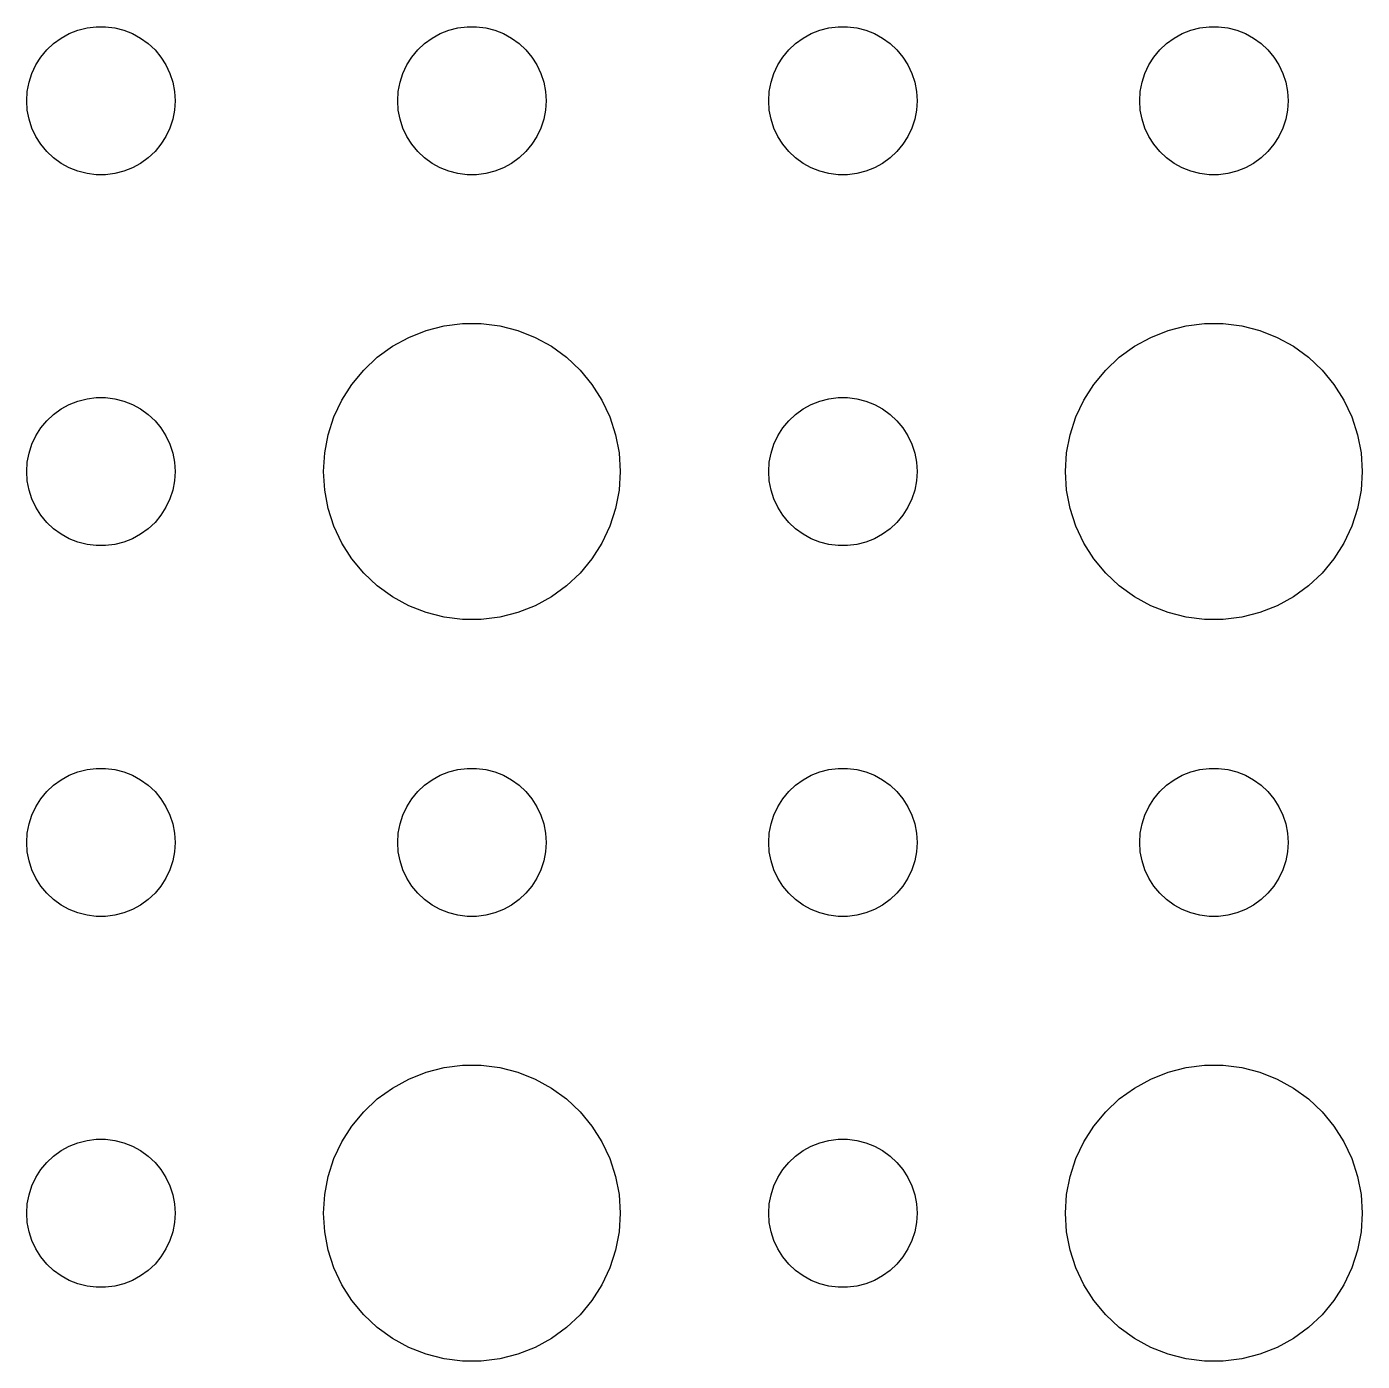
# Model space of a CAD drawing. Header units: metres. Extents: x -127 to 127, y -127 to 127.
# Drawn here: x -54 to -27, y -62.99 to -36 of the extents above; entities that cross this region are included whole.
import ezdxf

# ---------------------------------------------------------------- set-up
doc = ezdxf.new("R2010")
doc.units = ezdxf.units.M

msp = doc.modelspace()

# ---------------------------------------------------------------- linework, layer by layer
for p, q in [((-53.3037, -36.2335), (-53.1387, -36.1428)), ((-53.1387, -36.1428), (-52.9635, -36.0734)), ((-52.9635, -36.0734), (-52.7811, -36.0266)), ((-52.7811, -36.0266), (-52.5942, -36.003)), ((-52.5942, -36.003), (-52.4058, -36.003)), ((-52.4058, -36.003), (-52.2189, -36.0266)), ((-52.2189, -36.0266), (-52.0365, -36.0734)), ((-52.0365, -36.0734), (-51.8613, -36.1428)), ((-51.8613, -36.1428), (-51.6963, -36.2335)), ((-45.8037, -36.2335), (-45.6387, -36.1428)), ((-45.6387, -36.1428), (-45.4635, -36.0734)), ((-45.4635, -36.0734), (-45.2811, -36.0266)), ((-45.2811, -36.0266), (-45.0942, -36.003)), ((-45.0942, -36.003), (-44.9058, -36.003)), ((-44.9058, -36.003), (-44.7189, -36.0266)), ((-44.7189, -36.0266), (-44.5365, -36.0734)), ((-44.5365, -36.0734), (-44.3613, -36.1428)), ((-44.3613, -36.1428), (-44.1963, -36.2335)), ((-38.3037, -36.2335), (-38.1387, -36.1428)), ((-38.1387, -36.1428), (-37.9635, -36.0734)), ((-37.9635, -36.0734), (-37.7811, -36.0266)), ((-37.7811, -36.0266), (-37.5942, -36.003)), ((-37.5942, -36.003), (-37.4058, -36.003)), ((-37.4058, -36.003), (-37.2189, -36.0266)), ((-37.2189, -36.0266), (-37.0365, -36.0734)), ((-37.0365, -36.0734), (-36.8613, -36.1428)), ((-36.8613, -36.1428), (-36.6963, -36.2335)), ((-30.8037, -36.2335), (-30.6387, -36.1428)), ((-30.6387, -36.1428), (-30.4635, -36.0734)), ((-30.4635, -36.0734), (-30.2811, -36.0266)), ((-30.2811, -36.0266), (-30.0942, -36.003)), ((-30.0942, -36.003), (-29.9058, -36.003)), ((-29.9058, -36.003), (-29.7189, -36.0266)), ((-29.7189, -36.0266), (-29.5365, -36.0734)), ((-29.5365, -36.0734), (-29.3613, -36.1428)), ((-29.3613, -36.1428), (-29.1963, -36.2335)), ((-53.5934, -36.4732), (-53.4561, -36.3442)), ((-53.4561, -36.3442), (-53.3037, -36.2335)), ((-51.6963, -36.2335), (-51.5439, -36.3442)), ((-51.5439, -36.3442), (-51.4065, -36.4732)), ((-46.0934, -36.4732), (-45.9561, -36.3442)), ((-45.9561, -36.3442), (-45.8037, -36.2335)), ((-44.1963, -36.2335), (-44.0439, -36.3442)), ((-44.0439, -36.3442), (-43.9065, -36.4732)), ((-38.5934, -36.4732), (-38.4561, -36.3442)), ((-38.4561, -36.3442), (-38.3037, -36.2335)), ((-36.6963, -36.2335), (-36.5439, -36.3442)), ((-36.5439, -36.3442), (-36.4065, -36.4732)), ((-31.0934, -36.4732), (-30.9561, -36.3442)), ((-30.9561, -36.3442), (-30.8037, -36.2335)), ((-29.1963, -36.2335), (-29.0439, -36.3442)), ((-29.0439, -36.3442), (-28.9065, -36.4732)), ((-53.8145, -36.7774), (-53.7135, -36.6183)), ((-53.7135, -36.6183), (-53.5934, -36.4732)), ((-51.4065, -36.4732), (-51.2865, -36.6183)), ((-51.2865, -36.6183), (-51.1855, -36.7774)), ((-46.3145, -36.7774), (-46.2135, -36.6183)), ((-46.2135, -36.6183), (-46.0934, -36.4732)), ((-43.9065, -36.4732), (-43.7865, -36.6183)), ((-43.7865, -36.6183), (-43.6855, -36.7774)), ((-38.8145, -36.7774), (-38.7135, -36.6183)), ((-38.7135, -36.6183), (-38.5934, -36.4732)), ((-36.4065, -36.4732), (-36.2865, -36.6183)), ((-36.2865, -36.6183), (-36.1855, -36.7774)), ((-31.3145, -36.7774), (-31.2135, -36.6183)), ((-31.2135, -36.6183), (-31.0934, -36.4732)), ((-28.9065, -36.4732), (-28.7865, -36.6183)), ((-28.7865, -36.6183), (-28.6855, -36.7774)), ((-53.9529, -37.127), (-53.8947, -36.9478)), ((-53.8947, -36.9478), (-53.8145, -36.7774)), ((-51.1855, -36.7774), (-51.1053, -36.9478)), ((-51.1053, -36.9478), (-51.0471, -37.127)), ((-46.4529, -37.127), (-46.3947, -36.9478)), ((-46.3947, -36.9478), (-46.3145, -36.7774)), ((-43.6855, -36.7774), (-43.6053, -36.9478)), ((-43.6053, -36.9478), (-43.5471, -37.127)), ((-38.9529, -37.127), (-38.8947, -36.9478)), ((-38.8947, -36.9478), (-38.8145, -36.7774)), ((-36.1855, -36.7774), (-36.1053, -36.9478)), ((-36.1053, -36.9478), (-36.0471, -37.127)), ((-31.4529, -37.127), (-31.3947, -36.9478)), ((-31.3947, -36.9478), (-31.3145, -36.7774)), ((-28.6855, -36.7774), (-28.6053, -36.9478)), ((-28.6053, -36.9478), (-28.5471, -37.127)), ((-53.9882, -37.312), (-53.9529, -37.127)), ((-51.0471, -37.127), (-51.0118, -37.312)), ((-46.4882, -37.312), (-46.4529, -37.127)), ((-43.5471, -37.127), (-43.5118, -37.312)), ((-38.9882, -37.312), (-38.9529, -37.127)), ((-36.0471, -37.127), (-36.0118, -37.312)), ((-31.4882, -37.312), (-31.4529, -37.127)), ((-28.5471, -37.127), (-28.5118, -37.312)), ((-54, -37.5), (-53.9882, -37.312)), ((-53.9882, -37.688), (-54, -37.5)), ((-51.0118, -37.312), (-51, -37.5)), ((-51, -37.5), (-51.0118, -37.688)), ((-46.5, -37.5), (-46.4882, -37.312)), ((-46.4882, -37.688), (-46.5, -37.5)), ((-43.5118, -37.312), (-43.5, -37.5)), ((-43.5, -37.5), (-43.5118, -37.688)), ((-39, -37.5), (-38.9882, -37.312)), ((-38.9882, -37.688), (-39, -37.5)), ((-36.0118, -37.312), (-36, -37.5)), ((-36, -37.5), (-36.0118, -37.688)), ((-31.5, -37.5), (-31.4882, -37.312)), ((-31.4882, -37.688), (-31.5, -37.5)), ((-28.5118, -37.312), (-28.5, -37.5)), ((-28.5, -37.5), (-28.5118, -37.688)), ((-53.9529, -37.873), (-53.9882, -37.688)), ((-51.0118, -37.688), (-51.0471, -37.873)), ((-46.4529, -37.873), (-46.4882, -37.688)), ((-43.5118, -37.688), (-43.5471, -37.873)), ((-38.9529, -37.873), (-38.9882, -37.688)), ((-36.0118, -37.688), (-36.0471, -37.873)), ((-31.4529, -37.873), (-31.4882, -37.688)), ((-28.5118, -37.688), (-28.5471, -37.873)), ((-53.8947, -38.0522), (-53.9529, -37.873)), ((-53.8145, -38.2226), (-53.8947, -38.0522)), ((-51.1053, -38.0522), (-51.1855, -38.2226)), ((-51.0471, -37.873), (-51.1053, -38.0522)), ((-46.3947, -38.0522), (-46.4529, -37.873)), ((-46.3145, -38.2226), (-46.3947, -38.0522)), ((-43.6053, -38.0522), (-43.6855, -38.2226)), ((-43.5471, -37.873), (-43.6053, -38.0522)), ((-38.8947, -38.0522), (-38.9529, -37.873)), ((-38.8145, -38.2226), (-38.8947, -38.0522)), ((-36.1053, -38.0522), (-36.1855, -38.2226)), ((-36.0471, -37.873), (-36.1053, -38.0522)), ((-31.3947, -38.0522), (-31.4529, -37.873)), ((-31.3145, -38.2226), (-31.3947, -38.0522)), ((-28.6053, -38.0522), (-28.6855, -38.2226)), ((-28.5471, -37.873), (-28.6053, -38.0522)), ((-53.7135, -38.3817), (-53.8145, -38.2226)), ((-51.1855, -38.2226), (-51.2865, -38.3817)), ((-46.2135, -38.3817), (-46.3145, -38.2226)), ((-43.6855, -38.2226), (-43.7865, -38.3817)), ((-38.7135, -38.3817), (-38.8145, -38.2226)), ((-36.1855, -38.2226), (-36.2865, -38.3817)), ((-31.2135, -38.3817), (-31.3145, -38.2226)), ((-28.6855, -38.2226), (-28.7865, -38.3817)), ((-53.5934, -38.5268), (-53.7135, -38.3817)), ((-53.4561, -38.6558), (-53.5934, -38.5268)), ((-51.4065, -38.5268), (-51.5439, -38.6558)), ((-51.2865, -38.3817), (-51.4065, -38.5268)), ((-46.0934, -38.5268), (-46.2135, -38.3817)), ((-45.9561, -38.6558), (-46.0934, -38.5268)), ((-43.9065, -38.5268), (-44.0439, -38.6558)), ((-43.7865, -38.3817), (-43.9065, -38.5268)), ((-38.5934, -38.5268), (-38.7135, -38.3817)), ((-38.4561, -38.6558), (-38.5934, -38.5268)), ((-36.4065, -38.5268), (-36.5439, -38.6558)), ((-36.2865, -38.3817), (-36.4065, -38.5268)), ((-31.0934, -38.5268), (-31.2135, -38.3817)), ((-30.9561, -38.6558), (-31.0934, -38.5268)), ((-28.9065, -38.5268), (-29.0439, -38.6558)), ((-28.7865, -38.3817), (-28.9065, -38.5268)), ((-53.3037, -38.7665), (-53.4561, -38.6558)), ((-53.1387, -38.8572), (-53.3037, -38.7665)), ((-52.9635, -38.9266), (-53.1387, -38.8572)), ((-51.8613, -38.8572), (-52.0365, -38.9266)), ((-51.6963, -38.7665), (-51.8613, -38.8572)), ((-51.5439, -38.6558), (-51.6963, -38.7665)), ((-45.8037, -38.7665), (-45.9561, -38.6558)), ((-45.6387, -38.8572), (-45.8037, -38.7665)), ((-45.4635, -38.9266), (-45.6387, -38.8572)), ((-44.3613, -38.8572), (-44.5365, -38.9266)), ((-44.1963, -38.7665), (-44.3613, -38.8572)), ((-44.0439, -38.6558), (-44.1963, -38.7665)), ((-38.3037, -38.7665), (-38.4561, -38.6558)), ((-38.1387, -38.8572), (-38.3037, -38.7665)), ((-37.9635, -38.9266), (-38.1387, -38.8572)), ((-36.8613, -38.8572), (-37.0365, -38.9266)), ((-36.6963, -38.7665), (-36.8613, -38.8572)), ((-36.5439, -38.6558), (-36.6963, -38.7665)), ((-30.8037, -38.7665), (-30.9561, -38.6558)), ((-30.6387, -38.8572), (-30.8037, -38.7665)), ((-30.4635, -38.9266), (-30.6387, -38.8572)), ((-29.3613, -38.8572), (-29.5365, -38.9266)), ((-29.1963, -38.7665), (-29.3613, -38.8572)), ((-29.0439, -38.6558), (-29.1963, -38.7665)), ((-52.7811, -38.9734), (-52.9635, -38.9266)), ((-52.5942, -38.997), (-52.7811, -38.9734)), ((-52.4058, -38.997), (-52.5942, -38.997)), ((-52.2189, -38.9734), (-52.4058, -38.997)), ((-52.0365, -38.9266), (-52.2189, -38.9734)), ((-45.2811, -38.9734), (-45.4635, -38.9266)), ((-45.0942, -38.997), (-45.2811, -38.9734)), ((-44.9058, -38.997), (-45.0942, -38.997)), ((-44.7189, -38.9734), (-44.9058, -38.997)), ((-44.5365, -38.9266), (-44.7189, -38.9734)), ((-37.7811, -38.9734), (-37.9635, -38.9266)), ((-37.5942, -38.997), (-37.7811, -38.9734)), ((-37.4058, -38.997), (-37.5942, -38.997)), ((-37.2189, -38.9734), (-37.4058, -38.997)), ((-37.0365, -38.9266), (-37.2189, -38.9734)), ((-30.2811, -38.9734), (-30.4635, -38.9266)), ((-30.0942, -38.997), (-30.2811, -38.9734)), ((-29.9058, -38.997), (-30.0942, -38.997)), ((-29.7189, -38.9734), (-29.9058, -38.997)), ((-29.5365, -38.9266), (-29.7189, -38.9734)), ((-45.927, -42.1468), (-45.5621, -42.0531)), ((-45.5621, -42.0531), (-45.1884, -42.0059)), ((-45.1884, -42.0059), (-44.8116, -42.0059)), ((-44.8116, -42.0059), (-44.4379, -42.0531)), ((-44.4379, -42.0531), (-44.0729, -42.1468)), ((-30.927, -42.1468), (-30.5621, -42.0531)), ((-30.5621, -42.0531), (-30.1884, -42.0059)), ((-30.1884, -42.0059), (-29.8116, -42.0059)), ((-29.8116, -42.0059), (-29.4379, -42.0531)), ((-29.4379, -42.0531), (-29.0729, -42.1468)), ((-46.6075, -42.467), (-46.2773, -42.2855)), ((-46.2773, -42.2855), (-45.927, -42.1468)), ((-44.0729, -42.1468), (-43.7227, -42.2855)), ((-43.7227, -42.2855), (-43.3925, -42.467)), ((-31.6075, -42.467), (-31.2773, -42.2855)), ((-31.2773, -42.2855), (-30.927, -42.1468)), ((-29.0729, -42.1468), (-28.7227, -42.2855)), ((-28.7227, -42.2855), (-28.3925, -42.467)), ((-46.9123, -42.6885), (-46.6075, -42.467)), ((-43.3925, -42.467), (-43.0877, -42.6885)), ((-31.9123, -42.6885), (-31.6075, -42.467)), ((-28.3925, -42.467), (-28.0877, -42.6885)), ((-47.1869, -42.9464), (-46.9123, -42.6885)), ((-43.0877, -42.6885), (-42.8131, -42.9464)), ((-32.1869, -42.9464), (-31.9123, -42.6885)), ((-28.0877, -42.6885), (-27.8131, -42.9464)), ((-47.427, -43.2366), (-47.1869, -42.9464)), ((-42.8131, -42.9464), (-42.5729, -43.2366)), ((-32.427, -43.2366), (-32.1869, -42.9464)), ((-27.8131, -42.9464), (-27.5729, -43.2366)), ((-47.6289, -43.5547), (-47.427, -43.2366)), ((-42.5729, -43.2366), (-42.3711, -43.5547)), ((-32.6289, -43.5547), (-32.427, -43.2366)), ((-27.5729, -43.2366), (-27.3711, -43.5547)), ((-53.4561, -43.8442), (-53.3037, -43.7335)), ((-53.3037, -43.7335), (-53.1387, -43.6428)), ((-53.1387, -43.6428), (-52.9635, -43.5734)), ((-52.9635, -43.5734), (-52.7811, -43.5266)), ((-52.7811, -43.5266), (-52.5942, -43.503)), ((-52.5942, -43.503), (-52.4058, -43.503)), ((-52.4058, -43.503), (-52.2189, -43.5266)), ((-52.2189, -43.5266), (-52.0365, -43.5734)), ((-52.0365, -43.5734), (-51.8613, -43.6428)), ((-51.8613, -43.6428), (-51.6963, -43.7335)), ((-51.6963, -43.7335), (-51.5439, -43.8442)), ((-47.7893, -43.8956), (-47.6289, -43.5547)), ((-42.3711, -43.5547), (-42.2107, -43.8956)), ((-38.4561, -43.8442), (-38.3037, -43.7335)), ((-38.3037, -43.7335), (-38.1387, -43.6428)), ((-38.1387, -43.6428), (-37.9635, -43.5734)), ((-37.9635, -43.5734), (-37.7811, -43.5266)), ((-37.7811, -43.5266), (-37.5942, -43.503)), ((-37.5942, -43.503), (-37.4058, -43.503)), ((-37.4058, -43.503), (-37.2189, -43.5266)), ((-37.2189, -43.5266), (-37.0365, -43.5734)), ((-37.0365, -43.5734), (-36.8613, -43.6428)), ((-36.8613, -43.6428), (-36.6963, -43.7335)), ((-36.6963, -43.7335), (-36.5439, -43.8442)), ((-32.7893, -43.8956), (-32.6289, -43.5547)), ((-27.3711, -43.5547), (-27.2107, -43.8956)), ((-53.7135, -44.1183), (-53.5934, -43.9732)), ((-53.5934, -43.9732), (-53.4561, -43.8442)), ((-51.5439, -43.8442), (-51.4065, -43.9732)), ((-51.4065, -43.9732), (-51.2865, -44.1183)), ((-47.9057, -44.2539), (-47.7893, -43.8956)), ((-42.2107, -43.8956), (-42.0942, -44.2539)), ((-38.7135, -44.1183), (-38.5934, -43.9732)), ((-38.5934, -43.9732), (-38.4561, -43.8442)), ((-36.5439, -43.8442), (-36.4065, -43.9732)), ((-36.4065, -43.9732), (-36.2865, -44.1183)), ((-32.9057, -44.2539), (-32.7893, -43.8956)), ((-27.2107, -43.8956), (-27.0942, -44.2539)), ((-53.8947, -44.4478), (-53.8145, -44.2774)), ((-53.8145, -44.2774), (-53.7135, -44.1183)), ((-51.2865, -44.1183), (-51.1855, -44.2774)), ((-51.1855, -44.2774), (-51.1053, -44.4478)), ((-47.9763, -44.624), (-47.9057, -44.2539)), ((-42.0942, -44.2539), (-42.0237, -44.624)), ((-38.8947, -44.4478), (-38.8145, -44.2774)), ((-38.8145, -44.2774), (-38.7135, -44.1183)), ((-36.2865, -44.1183), (-36.1855, -44.2774)), ((-36.1855, -44.2774), (-36.1053, -44.4478)), ((-32.9763, -44.624), (-32.9057, -44.2539)), ((-27.0942, -44.2539), (-27.0237, -44.624)), ((-53.9529, -44.627), (-53.8947, -44.4478)), ((-51.1053, -44.4478), (-51.0471, -44.627)), ((-38.9529, -44.627), (-38.8947, -44.4478)), ((-36.1053, -44.4478), (-36.0471, -44.627)), ((-54, -45), (-53.9882, -44.812)), ((-53.9882, -44.812), (-53.9529, -44.627)), ((-51.0471, -44.627), (-51.0118, -44.812)), ((-51.0118, -44.812), (-51, -45)), ((-48, -45), (-47.9763, -44.624)), ((-42.0237, -44.624), (-42, -45)), ((-39, -45), (-38.9882, -44.812)), ((-38.9882, -44.812), (-38.9529, -44.627)), ((-36.0471, -44.627), (-36.0118, -44.812)), ((-36.0118, -44.812), (-36, -45)), ((-33, -45), (-32.9763, -44.624)), ((-27.0237, -44.624), (-27, -45)), ((-53.9882, -45.188), (-54, -45)), ((-51, -45), (-51.0118, -45.188)), ((-47.9763, -45.376), (-48, -45)), ((-42, -45), (-42.0237, -45.376)), ((-38.9882, -45.188), (-39, -45)), ((-36, -45), (-36.0118, -45.188)), ((-32.9763, -45.376), (-33, -45)), ((-27, -45), (-27.0237, -45.376)), ((-53.9529, -45.373), (-53.9882, -45.188)), ((-51.0118, -45.188), (-51.0471, -45.373)), ((-38.9529, -45.373), (-38.9882, -45.188)), ((-36.0118, -45.188), (-36.0471, -45.373)), ((-53.8947, -45.5522), (-53.9529, -45.373)), ((-53.8145, -45.7226), (-53.8947, -45.5522)), ((-51.1053, -45.5522), (-51.1855, -45.7226)), ((-51.0471, -45.373), (-51.1053, -45.5522)), ((-47.9057, -45.7461), (-47.9763, -45.376)), ((-42.0237, -45.376), (-42.0942, -45.7461)), ((-38.8947, -45.5522), (-38.9529, -45.373)), ((-38.8145, -45.7226), (-38.8947, -45.5522)), ((-36.1053, -45.5522), (-36.1855, -45.7226)), ((-36.0471, -45.373), (-36.1053, -45.5522)), ((-32.9057, -45.7461), (-32.9763, -45.376)), ((-27.0237, -45.376), (-27.0942, -45.7461)), ((-53.7135, -45.8817), (-53.8145, -45.7226)), ((-53.5934, -46.0268), (-53.7135, -45.8817)), ((-51.2865, -45.8817), (-51.4065, -46.0268)), ((-51.1855, -45.7226), (-51.2865, -45.8817)), ((-47.7893, -46.1044), (-47.9057, -45.7461)), ((-42.0942, -45.7461), (-42.2107, -46.1044)), ((-38.7135, -45.8817), (-38.8145, -45.7226)), ((-38.5934, -46.0268), (-38.7135, -45.8817)), ((-36.2865, -45.8817), (-36.4065, -46.0268)), ((-36.1855, -45.7226), (-36.2865, -45.8817)), ((-32.7893, -46.1044), (-32.9057, -45.7461)), ((-27.0942, -45.7461), (-27.2107, -46.1044)), ((-53.4561, -46.1558), (-53.5934, -46.0268)), ((-53.3037, -46.2665), (-53.4561, -46.1558)), ((-51.5439, -46.1558), (-51.6963, -46.2665)), ((-51.4065, -46.0268), (-51.5439, -46.1558)), ((-47.6289, -46.4453), (-47.7893, -46.1044)), ((-42.2107, -46.1044), (-42.3711, -46.4453)), ((-38.4561, -46.1558), (-38.5934, -46.0268)), ((-38.3037, -46.2665), (-38.4561, -46.1558)), ((-36.5439, -46.1558), (-36.6963, -46.2665)), ((-36.4065, -46.0268), (-36.5439, -46.1558)), ((-32.6289, -46.4453), (-32.7893, -46.1044)), ((-27.2107, -46.1044), (-27.3711, -46.4453)), ((-53.1387, -46.3572), (-53.3037, -46.2665)), ((-52.9635, -46.4266), (-53.1387, -46.3572)), ((-52.7811, -46.4734), (-52.9635, -46.4266)), ((-52.0365, -46.4266), (-52.2189, -46.4734)), ((-51.8613, -46.3572), (-52.0365, -46.4266)), ((-51.6963, -46.2665), (-51.8613, -46.3572)), ((-38.1387, -46.3572), (-38.3037, -46.2665)), ((-37.9635, -46.4266), (-38.1387, -46.3572)), ((-37.7811, -46.4734), (-37.9635, -46.4266)), ((-37.0365, -46.4266), (-37.2189, -46.4734)), ((-36.8613, -46.3572), (-37.0365, -46.4266)), ((-36.6963, -46.2665), (-36.8613, -46.3572)), ((-52.5942, -46.497), (-52.7811, -46.4734)), ((-52.4058, -46.497), (-52.5942, -46.497)), ((-52.2189, -46.4734), (-52.4058, -46.497)), ((-47.427, -46.7634), (-47.6289, -46.4453)), ((-42.3711, -46.4453), (-42.5729, -46.7634)), ((-37.5942, -46.497), (-37.7811, -46.4734)), ((-37.4058, -46.497), (-37.5942, -46.497)), ((-37.2189, -46.4734), (-37.4058, -46.497)), ((-32.427, -46.7634), (-32.6289, -46.4453)), ((-27.3711, -46.4453), (-27.5729, -46.7634)), ((-47.1869, -47.0536), (-47.427, -46.7634)), ((-42.5729, -46.7634), (-42.8131, -47.0536)), ((-32.1869, -47.0536), (-32.427, -46.7634)), ((-27.5729, -46.7634), (-27.8131, -47.0536)), ((-46.9123, -47.3115), (-47.1869, -47.0536)), ((-42.8131, -47.0536), (-43.0877, -47.3115)), ((-31.9123, -47.3115), (-32.1869, -47.0536)), ((-27.8131, -47.0536), (-28.0877, -47.3115)), ((-46.6075, -47.533), (-46.9123, -47.3115)), ((-43.0877, -47.3115), (-43.3925, -47.533)), ((-31.6075, -47.533), (-31.9123, -47.3115)), ((-28.0877, -47.3115), (-28.3925, -47.533)), ((-46.2773, -47.7145), (-46.6075, -47.533)), ((-45.927, -47.8532), (-46.2773, -47.7145)), ((-43.7227, -47.7145), (-44.0729, -47.8532)), ((-43.3925, -47.533), (-43.7227, -47.7145)), ((-31.2773, -47.7145), (-31.6075, -47.533)), ((-30.927, -47.8532), (-31.2773, -47.7145)), ((-28.7227, -47.7145), (-29.0729, -47.8532)), ((-28.3925, -47.533), (-28.7227, -47.7145)), ((-45.5621, -47.9469), (-45.927, -47.8532)), ((-45.1884, -47.9941), (-45.5621, -47.9469)), ((-44.8116, -47.9941), (-45.1884, -47.9941)), ((-44.4379, -47.9469), (-44.8116, -47.9941)), ((-44.0729, -47.8532), (-44.4379, -47.9469)), ((-30.5621, -47.9469), (-30.927, -47.8532)), ((-30.1884, -47.9941), (-30.5621, -47.9469)), ((-29.8116, -47.9941), (-30.1884, -47.9941)), ((-29.4379, -47.9469), (-29.8116, -47.9941)), ((-29.0729, -47.8532), (-29.4379, -47.9469)), ((-52.9635, -51.0734), (-52.7811, -51.0266)), ((-52.7811, -51.0266), (-52.5942, -51.003)), ((-52.5942, -51.003), (-52.4058, -51.003)), ((-52.4058, -51.003), (-52.2189, -51.0266)), ((-52.2189, -51.0266), (-52.0365, -51.0734)), ((-45.4635, -51.0734), (-45.2811, -51.0266)), ((-45.2811, -51.0266), (-45.0942, -51.003)), ((-45.0942, -51.003), (-44.9058, -51.003)), ((-44.9058, -51.003), (-44.7189, -51.0266)), ((-44.7189, -51.0266), (-44.5365, -51.0734)), ((-37.9635, -51.0734), (-37.7811, -51.0266)), ((-37.7811, -51.0266), (-37.5942, -51.003)), ((-37.5942, -51.003), (-37.4058, -51.003)), ((-37.4058, -51.003), (-37.2189, -51.0266)), ((-37.2189, -51.0266), (-37.0365, -51.0734)), ((-30.4635, -51.0734), (-30.2811, -51.0266)), ((-30.2811, -51.0266), (-30.0942, -51.003)), ((-30.0942, -51.003), (-29.9058, -51.003)), ((-29.9058, -51.003), (-29.7189, -51.0266)), ((-29.7189, -51.0266), (-29.5365, -51.0734)), ((-53.4561, -51.3442), (-53.3037, -51.2335)), ((-53.3037, -51.2335), (-53.1387, -51.1428)), ((-53.1387, -51.1428), (-52.9635, -51.0734)), ((-52.0365, -51.0734), (-51.8613, -51.1428)), ((-51.8613, -51.1428), (-51.6963, -51.2335)), ((-51.6963, -51.2335), (-51.5439, -51.3442)), ((-45.9561, -51.3442), (-45.8037, -51.2335)), ((-45.8037, -51.2335), (-45.6387, -51.1428)), ((-45.6387, -51.1428), (-45.4635, -51.0734)), ((-44.5365, -51.0734), (-44.3613, -51.1428)), ((-44.3613, -51.1428), (-44.1963, -51.2335)), ((-44.1963, -51.2335), (-44.0439, -51.3442)), ((-38.4561, -51.3442), (-38.3037, -51.2335)), ((-38.3037, -51.2335), (-38.1387, -51.1428)), ((-38.1387, -51.1428), (-37.9635, -51.0734)), ((-37.0365, -51.0734), (-36.8613, -51.1428)), ((-36.8613, -51.1428), (-36.6963, -51.2335)), ((-36.6963, -51.2335), (-36.5439, -51.3442)), ((-30.9561, -51.3442), (-30.8037, -51.2335)), ((-30.8037, -51.2335), (-30.6387, -51.1428)), ((-30.6387, -51.1428), (-30.4635, -51.0734)), ((-29.5365, -51.0734), (-29.3613, -51.1428)), ((-29.3613, -51.1428), (-29.1963, -51.2335)), ((-29.1963, -51.2335), (-29.0439, -51.3442)), ((-53.7135, -51.6183), (-53.5934, -51.4732)), ((-53.5934, -51.4732), (-53.4561, -51.3442)), ((-51.5439, -51.3442), (-51.4065, -51.4732)), ((-51.4065, -51.4732), (-51.2865, -51.6183)), ((-46.2135, -51.6183), (-46.0934, -51.4732)), ((-46.0934, -51.4732), (-45.9561, -51.3442)), ((-44.0439, -51.3442), (-43.9065, -51.4732)), ((-43.9065, -51.4732), (-43.7865, -51.6183)), ((-38.7135, -51.6183), (-38.5934, -51.4732)), ((-38.5934, -51.4732), (-38.4561, -51.3442)), ((-36.5439, -51.3442), (-36.4065, -51.4732)), ((-36.4065, -51.4732), (-36.2865, -51.6183)), ((-31.2135, -51.6183), (-31.0934, -51.4732)), ((-31.0934, -51.4732), (-30.9561, -51.3442)), ((-29.0439, -51.3442), (-28.9065, -51.4732)), ((-28.9065, -51.4732), (-28.7865, -51.6183)), ((-53.8947, -51.9478), (-53.8145, -51.7774)), ((-53.8145, -51.7774), (-53.7135, -51.6183)), ((-51.2865, -51.6183), (-51.1855, -51.7774)), ((-51.1855, -51.7774), (-51.1053, -51.9478)), ((-46.3947, -51.9478), (-46.3145, -51.7774)), ((-46.3145, -51.7774), (-46.2135, -51.6183)), ((-43.7865, -51.6183), (-43.6855, -51.7774)), ((-43.6855, -51.7774), (-43.6053, -51.9478)), ((-38.8947, -51.9478), (-38.8145, -51.7774)), ((-38.8145, -51.7774), (-38.7135, -51.6183)), ((-36.2865, -51.6183), (-36.1855, -51.7774)), ((-36.1855, -51.7774), (-36.1053, -51.9478)), ((-31.3947, -51.9478), (-31.3145, -51.7774)), ((-31.3145, -51.7774), (-31.2135, -51.6183)), ((-28.7865, -51.6183), (-28.6855, -51.7774)), ((-28.6855, -51.7774), (-28.6053, -51.9478)), ((-53.9529, -52.127), (-53.8947, -51.9478)), ((-51.1053, -51.9478), (-51.0471, -52.127)), ((-46.4529, -52.127), (-46.3947, -51.9478)), ((-43.6053, -51.9478), (-43.5471, -52.127)), ((-38.9529, -52.127), (-38.8947, -51.9478)), ((-36.1053, -51.9478), (-36.0471, -52.127)), ((-31.4529, -52.127), (-31.3947, -51.9478)), ((-28.6053, -51.9478), (-28.5471, -52.127)), ((-54, -52.5), (-53.9882, -52.312)), ((-53.9882, -52.312), (-53.9529, -52.127)), ((-51.0471, -52.127), (-51.0118, -52.312)), ((-51.0118, -52.312), (-51, -52.5)), ((-46.5, -52.5), (-46.4882, -52.312)), ((-46.4882, -52.312), (-46.4529, -52.127)), ((-43.5471, -52.127), (-43.5118, -52.312)), ((-43.5118, -52.312), (-43.5, -52.5)), ((-39, -52.5), (-38.9882, -52.312)), ((-38.9882, -52.312), (-38.9529, -52.127)), ((-36.0471, -52.127), (-36.0118, -52.312)), ((-36.0118, -52.312), (-36, -52.5)), ((-31.5, -52.5), (-31.4882, -52.312)), ((-31.4882, -52.312), (-31.4529, -52.127)), ((-28.5471, -52.127), (-28.5118, -52.312)), ((-28.5118, -52.312), (-28.5, -52.5)), ((-53.9882, -52.688), (-54, -52.5)), ((-51, -52.5), (-51.0118, -52.688)), ((-46.4882, -52.688), (-46.5, -52.5)), ((-43.5, -52.5), (-43.5118, -52.688)), ((-38.9882, -52.688), (-39, -52.5)), ((-36, -52.5), (-36.0118, -52.688)), ((-31.4882, -52.688), (-31.5, -52.5)), ((-28.5, -52.5), (-28.5118, -52.688)), ((-53.9529, -52.873), (-53.9882, -52.688)), ((-53.8947, -53.0522), (-53.9529, -52.873)), ((-51.0471, -52.873), (-51.1053, -53.0522)), ((-51.0118, -52.688), (-51.0471, -52.873)), ((-46.4529, -52.873), (-46.4882, -52.688)), ((-46.3947, -53.0522), (-46.4529, -52.873)), ((-43.5471, -52.873), (-43.6053, -53.0522)), ((-43.5118, -52.688), (-43.5471, -52.873)), ((-38.9529, -52.873), (-38.9882, -52.688)), ((-38.8947, -53.0522), (-38.9529, -52.873)), ((-36.0471, -52.873), (-36.1053, -53.0522)), ((-36.0118, -52.688), (-36.0471, -52.873)), ((-31.4529, -52.873), (-31.4882, -52.688)), ((-31.3947, -53.0522), (-31.4529, -52.873)), ((-28.5471, -52.873), (-28.6053, -53.0522)), ((-28.5118, -52.688), (-28.5471, -52.873)), ((-53.8145, -53.2226), (-53.8947, -53.0522)), ((-51.1053, -53.0522), (-51.1855, -53.2226)), ((-46.3145, -53.2226), (-46.3947, -53.0522)), ((-43.6053, -53.0522), (-43.6855, -53.2226)), ((-38.8145, -53.2226), (-38.8947, -53.0522)), ((-36.1053, -53.0522), (-36.1855, -53.2226)), ((-31.3145, -53.2226), (-31.3947, -53.0522)), ((-28.6053, -53.0522), (-28.6855, -53.2226)), ((-53.7135, -53.3817), (-53.8145, -53.2226)), ((-53.5934, -53.5268), (-53.7135, -53.3817)), ((-51.2865, -53.3817), (-51.4065, -53.5268)), ((-51.1855, -53.2226), (-51.2865, -53.3817)), ((-46.2135, -53.3817), (-46.3145, -53.2226)), ((-46.0934, -53.5268), (-46.2135, -53.3817)), ((-43.7865, -53.3817), (-43.9065, -53.5268)), ((-43.6855, -53.2226), (-43.7865, -53.3817)), ((-38.7135, -53.3817), (-38.8145, -53.2226)), ((-38.5934, -53.5268), (-38.7135, -53.3817)), ((-36.2865, -53.3817), (-36.4065, -53.5268)), ((-36.1855, -53.2226), (-36.2865, -53.3817)), ((-31.2135, -53.3817), (-31.3145, -53.2226)), ((-31.0934, -53.5268), (-31.2135, -53.3817)), ((-28.7865, -53.3817), (-28.9065, -53.5268)), ((-28.6855, -53.2226), (-28.7865, -53.3817)), ((-53.4561, -53.6558), (-53.5934, -53.5268)), ((-53.3037, -53.7665), (-53.4561, -53.6558)), ((-51.5439, -53.6558), (-51.6963, -53.7665)), ((-51.4065, -53.5268), (-51.5439, -53.6558)), ((-45.9561, -53.6558), (-46.0934, -53.5268)), ((-45.8037, -53.7665), (-45.9561, -53.6558)), ((-44.0439, -53.6558), (-44.1963, -53.7665)), ((-43.9065, -53.5268), (-44.0439, -53.6558)), ((-38.4561, -53.6558), (-38.5934, -53.5268)), ((-38.3037, -53.7665), (-38.4561, -53.6558)), ((-36.5439, -53.6558), (-36.6963, -53.7665)), ((-36.4065, -53.5268), (-36.5439, -53.6558)), ((-30.9561, -53.6558), (-31.0934, -53.5268)), ((-30.8037, -53.7665), (-30.9561, -53.6558)), ((-29.0439, -53.6558), (-29.1963, -53.7665)), ((-28.9065, -53.5268), (-29.0439, -53.6558)), ((-53.1387, -53.8572), (-53.3037, -53.7665)), ((-52.9635, -53.9266), (-53.1387, -53.8572)), ((-52.7811, -53.9734), (-52.9635, -53.9266)), ((-52.5942, -53.997), (-52.7811, -53.9734)), ((-52.4058, -53.997), (-52.5942, -53.997)), ((-52.2189, -53.9734), (-52.4058, -53.997)), ((-52.0365, -53.9266), (-52.2189, -53.9734)), ((-51.8613, -53.8572), (-52.0365, -53.9266)), ((-51.6963, -53.7665), (-51.8613, -53.8572)), ((-45.6387, -53.8572), (-45.8037, -53.7665)), ((-45.4635, -53.9266), (-45.6387, -53.8572)), ((-45.2811, -53.9734), (-45.4635, -53.9266)), ((-45.0942, -53.997), (-45.2811, -53.9734)), ((-44.9058, -53.997), (-45.0942, -53.997)), ((-44.7189, -53.9734), (-44.9058, -53.997)), ((-44.5365, -53.9266), (-44.7189, -53.9734)), ((-44.3613, -53.8572), (-44.5365, -53.9266)), ((-44.1963, -53.7665), (-44.3613, -53.8572)), ((-38.1387, -53.8572), (-38.3037, -53.7665)), ((-37.9635, -53.9266), (-38.1387, -53.8572)), ((-37.7811, -53.9734), (-37.9635, -53.9266)), ((-37.5942, -53.997), (-37.7811, -53.9734)), ((-37.4058, -53.997), (-37.5942, -53.997)), ((-37.2189, -53.9734), (-37.4058, -53.997)), ((-37.0365, -53.9266), (-37.2189, -53.9734)), ((-36.8613, -53.8572), (-37.0365, -53.9266)), ((-36.6963, -53.7665), (-36.8613, -53.8572)), ((-30.6387, -53.8572), (-30.8037, -53.7665)), ((-30.4635, -53.9266), (-30.6387, -53.8572)), ((-30.2811, -53.9734), (-30.4635, -53.9266)), ((-30.0942, -53.997), (-30.2811, -53.9734)), ((-29.9058, -53.997), (-30.0942, -53.997)), ((-29.7189, -53.9734), (-29.9058, -53.997)), ((-29.5365, -53.9266), (-29.7189, -53.9734)), ((-29.3613, -53.8572), (-29.5365, -53.9266)), ((-29.1963, -53.7665), (-29.3613, -53.8572)), ((-46.2773, -57.2855), (-45.927, -57.1468)), ((-45.927, -57.1468), (-45.5621, -57.0531)), ((-45.5621, -57.0531), (-45.1884, -57.0059)), ((-45.1884, -57.0059), (-44.8116, -57.0059)), ((-44.8116, -57.0059), (-44.4379, -57.0531)), ((-44.4379, -57.0531), (-44.0729, -57.1468)), ((-44.0729, -57.1468), (-43.7227, -57.2855)), ((-31.2773, -57.2855), (-30.927, -57.1468)), ((-30.927, -57.1468), (-30.5621, -57.0531)), ((-30.5621, -57.0531), (-30.1884, -57.0059)), ((-30.1884, -57.0059), (-29.8116, -57.0059)), ((-29.8116, -57.0059), (-29.4379, -57.0531)), ((-29.4379, -57.0531), (-29.0729, -57.1468)), ((-29.0729, -57.1468), (-28.7227, -57.2855)), ((-46.9123, -57.6885), (-46.6075, -57.467)), ((-46.6075, -57.467), (-46.2773, -57.2855)), ((-43.7227, -57.2855), (-43.3925, -57.467)), ((-43.3925, -57.467), (-43.0877, -57.6885)), ((-31.9123, -57.6885), (-31.6075, -57.467)), ((-31.6075, -57.467), (-31.2773, -57.2855)), ((-28.7227, -57.2855), (-28.3925, -57.467)), ((-28.3925, -57.467), (-28.0877, -57.6885)), ((-47.1869, -57.9464), (-46.9123, -57.6885)), ((-43.0877, -57.6885), (-42.8131, -57.9464)), ((-32.1869, -57.9464), (-31.9123, -57.6885)), ((-28.0877, -57.6885), (-27.8131, -57.9464)), ((-47.427, -58.2366), (-47.1869, -57.9464)), ((-42.8131, -57.9464), (-42.5729, -58.2366)), ((-32.427, -58.2366), (-32.1869, -57.9464)), ((-27.8131, -57.9464), (-27.5729, -58.2366)), ((-47.6289, -58.5547), (-47.427, -58.2366)), ((-42.5729, -58.2366), (-42.3711, -58.5547)), ((-32.6289, -58.5547), (-32.427, -58.2366)), ((-27.5729, -58.2366), (-27.3711, -58.5547)), ((-53.1387, -58.6428), (-52.9635, -58.5734)), ((-52.9635, -58.5734), (-52.7811, -58.5266)), ((-52.7811, -58.5266), (-52.5942, -58.503)), ((-52.5942, -58.503), (-52.4058, -58.503)), ((-52.4058, -58.503), (-52.2189, -58.5266)), ((-52.2189, -58.5266), (-52.0365, -58.5734)), ((-52.0365, -58.5734), (-51.8613, -58.6428)), ((-47.7893, -58.8956), (-47.6289, -58.5547)), ((-42.3711, -58.5547), (-42.2107, -58.8956)), ((-38.1387, -58.6428), (-37.9635, -58.5734)), ((-37.9635, -58.5734), (-37.7811, -58.5266)), ((-37.7811, -58.5266), (-37.5942, -58.503)), ((-37.5942, -58.503), (-37.4058, -58.503)), ((-37.4058, -58.503), (-37.2189, -58.5266)), ((-37.2189, -58.5266), (-37.0365, -58.5734)), ((-37.0365, -58.5734), (-36.8613, -58.6428)), ((-32.7893, -58.8956), (-32.6289, -58.5547)), ((-27.3711, -58.5547), (-27.2107, -58.8956)), ((-53.5934, -58.9732), (-53.4561, -58.8442)), ((-53.4561, -58.8442), (-53.3037, -58.7335)), ((-53.3037, -58.7335), (-53.1387, -58.6428)), ((-51.8613, -58.6428), (-51.6963, -58.7335)), ((-51.6963, -58.7335), (-51.5439, -58.8442)), ((-51.5439, -58.8442), (-51.4065, -58.9732)), ((-38.5934, -58.9732), (-38.4561, -58.8442)), ((-38.4561, -58.8442), (-38.3037, -58.7335)), ((-38.3037, -58.7335), (-38.1387, -58.6428)), ((-36.8613, -58.6428), (-36.6963, -58.7335)), ((-36.6963, -58.7335), (-36.5439, -58.8442)), ((-36.5439, -58.8442), (-36.4065, -58.9732)), ((-53.8145, -59.2774), (-53.7135, -59.1183)), ((-53.7135, -59.1183), (-53.5934, -58.9732)), ((-51.4065, -58.9732), (-51.2865, -59.1183)), ((-51.2865, -59.1183), (-51.1855, -59.2774)), ((-47.9057, -59.2539), (-47.7893, -58.8956)), ((-42.2107, -58.8956), (-42.0942, -59.2539)), ((-38.8145, -59.2774), (-38.7135, -59.1183)), ((-38.7135, -59.1183), (-38.5934, -58.9732)), ((-36.4065, -58.9732), (-36.2865, -59.1183)), ((-36.2865, -59.1183), (-36.1855, -59.2774)), ((-32.9057, -59.2539), (-32.7893, -58.8956)), ((-27.2107, -58.8956), (-27.0942, -59.2539)), ((-53.8947, -59.4478), (-53.8145, -59.2774)), ((-51.1855, -59.2774), (-51.1053, -59.4478)), ((-47.9763, -59.624), (-47.9057, -59.2539)), ((-42.0942, -59.2539), (-42.0237, -59.624)), ((-38.8947, -59.4478), (-38.8145, -59.2774)), ((-36.1855, -59.2774), (-36.1053, -59.4478)), ((-32.9763, -59.624), (-32.9057, -59.2539)), ((-27.0942, -59.2539), (-27.0237, -59.624)), ((-53.9882, -59.812), (-53.9529, -59.627)), ((-53.9529, -59.627), (-53.8947, -59.4478)), ((-51.1053, -59.4478), (-51.0471, -59.627)), ((-51.0471, -59.627), (-51.0118, -59.812)), ((-48, -60), (-47.9763, -59.624)), ((-42.0237, -59.624), (-42, -60)), ((-38.9882, -59.812), (-38.9529, -59.627)), ((-38.9529, -59.627), (-38.8947, -59.4478)), ((-36.1053, -59.4478), (-36.0471, -59.627)), ((-36.0471, -59.627), (-36.0118, -59.812)), ((-33, -60), (-32.9763, -59.624)), ((-27.0237, -59.624), (-27, -60)), ((-54, -60), (-53.9882, -59.812)), ((-51.0118, -59.812), (-51, -60)), ((-39, -60), (-38.9882, -59.812)), ((-36.0118, -59.812), (-36, -60)), ((-53.9882, -60.188), (-54, -60)), ((-53.9529, -60.373), (-53.9882, -60.188)), ((-51.0118, -60.188), (-51.0471, -60.373)), ((-51, -60), (-51.0118, -60.188)), ((-47.9763, -60.376), (-48, -60)), ((-42, -60), (-42.0237, -60.376)), ((-38.9882, -60.188), (-39, -60)), ((-38.9529, -60.373), (-38.9882, -60.188)), ((-36.0118, -60.188), (-36.0471, -60.373)), ((-36, -60), (-36.0118, -60.188)), ((-32.9763, -60.376), (-33, -60)), ((-27, -60), (-27.0237, -60.376)), ((-53.8947, -60.5522), (-53.9529, -60.373)), ((-51.0471, -60.373), (-51.1053, -60.5522)), ((-47.9057, -60.7461), (-47.9763, -60.376)), ((-42.0237, -60.376), (-42.0942, -60.7461)), ((-38.8947, -60.5522), (-38.9529, -60.373)), ((-36.0471, -60.373), (-36.1053, -60.5522)), ((-32.9057, -60.7461), (-32.9763, -60.376)), ((-27.0237, -60.376), (-27.0942, -60.7461)), ((-53.8145, -60.7226), (-53.8947, -60.5522)), ((-53.7135, -60.8817), (-53.8145, -60.7226)), ((-51.1855, -60.7226), (-51.2865, -60.8817)), ((-51.1053, -60.5522), (-51.1855, -60.7226)), ((-47.7893, -61.1044), (-47.9057, -60.7461)), ((-42.0942, -60.7461), (-42.2107, -61.1044)), ((-38.8145, -60.7226), (-38.8947, -60.5522)), ((-38.7135, -60.8817), (-38.8145, -60.7226)), ((-36.1855, -60.7226), (-36.2865, -60.8817)), ((-36.1053, -60.5522), (-36.1855, -60.7226)), ((-32.7893, -61.1044), (-32.9057, -60.7461)), ((-27.0942, -60.7461), (-27.2107, -61.1044)), ((-53.5934, -61.0268), (-53.7135, -60.8817)), ((-51.2865, -60.8817), (-51.4065, -61.0268)), ((-38.5934, -61.0268), (-38.7135, -60.8817)), ((-36.2865, -60.8817), (-36.4065, -61.0268)), ((-53.4561, -61.1558), (-53.5934, -61.0268)), ((-53.3037, -61.2665), (-53.4561, -61.1558)), ((-53.1387, -61.3572), (-53.3037, -61.2665)), ((-51.6963, -61.2665), (-51.8613, -61.3572)), ((-51.5439, -61.1558), (-51.6963, -61.2665)), ((-51.4065, -61.0268), (-51.5439, -61.1558)), ((-47.6289, -61.4453), (-47.7893, -61.1044)), ((-42.2107, -61.1044), (-42.3711, -61.4453)), ((-38.4561, -61.1558), (-38.5934, -61.0268)), ((-38.3037, -61.2665), (-38.4561, -61.1558)), ((-38.1387, -61.3572), (-38.3037, -61.2665)), ((-36.6963, -61.2665), (-36.8613, -61.3572)), ((-36.5439, -61.1558), (-36.6963, -61.2665)), ((-36.4065, -61.0268), (-36.5439, -61.1558)), ((-32.6289, -61.4453), (-32.7893, -61.1044)), ((-27.2107, -61.1044), (-27.3711, -61.4453)), ((-52.9635, -61.4266), (-53.1387, -61.3572)), ((-52.7811, -61.4734), (-52.9635, -61.4266)), ((-52.5942, -61.497), (-52.7811, -61.4734)), ((-52.4058, -61.497), (-52.5942, -61.497)), ((-52.2189, -61.4734), (-52.4058, -61.497)), ((-52.0365, -61.4266), (-52.2189, -61.4734)), ((-51.8613, -61.3572), (-52.0365, -61.4266)), ((-47.427, -61.7634), (-47.6289, -61.4453)), ((-42.3711, -61.4453), (-42.5729, -61.7634)), ((-37.9635, -61.4266), (-38.1387, -61.3572)), ((-37.7811, -61.4734), (-37.9635, -61.4266)), ((-37.5942, -61.497), (-37.7811, -61.4734)), ((-37.4058, -61.497), (-37.5942, -61.497)), ((-37.2189, -61.4734), (-37.4058, -61.497)), ((-37.0365, -61.4266), (-37.2189, -61.4734)), ((-36.8613, -61.3572), (-37.0365, -61.4266)), ((-32.427, -61.7634), (-32.6289, -61.4453)), ((-27.3711, -61.4453), (-27.5729, -61.7634)), ((-47.1869, -62.0536), (-47.427, -61.7634)), ((-42.5729, -61.7634), (-42.8131, -62.0536)), ((-32.1869, -62.0536), (-32.427, -61.7634)), ((-27.5729, -61.7634), (-27.8131, -62.0536)), ((-46.9123, -62.3115), (-47.1869, -62.0536)), ((-42.8131, -62.0536), (-43.0877, -62.3115)), ((-31.9123, -62.3115), (-32.1869, -62.0536)), ((-27.8131, -62.0536), (-28.0877, -62.3115)), ((-46.6075, -62.533), (-46.9123, -62.3115)), ((-43.0877, -62.3115), (-43.3925, -62.533)), ((-31.6075, -62.533), (-31.9123, -62.3115)), ((-28.0877, -62.3115), (-28.3925, -62.533)), ((-46.2773, -62.7145), (-46.6075, -62.533)), ((-43.3925, -62.533), (-43.7227, -62.7145)), ((-31.2773, -62.7145), (-31.6075, -62.533)), ((-28.3925, -62.533), (-28.7227, -62.7145)), ((-45.927, -62.8532), (-46.2773, -62.7145)), ((-45.5621, -62.9469), (-45.927, -62.8532)), ((-44.0729, -62.8532), (-44.4379, -62.9469)), ((-43.7227, -62.7145), (-44.0729, -62.8532)), ((-30.927, -62.8532), (-31.2773, -62.7145)), ((-30.5621, -62.9469), (-30.927, -62.8532)), ((-29.0729, -62.8532), (-29.4379, -62.9469)), ((-28.7227, -62.7145), (-29.0729, -62.8532)), ((-45.1884, -62.9941), (-45.5621, -62.9469)), ((-44.8116, -62.9941), (-45.1884, -62.9941)), ((-44.4379, -62.9469), (-44.8116, -62.9941)), ((-30.1884, -62.9941), (-30.5621, -62.9469)), ((-29.8116, -62.9941), (-30.1884, -62.9941)), ((-29.4379, -62.9469), (-29.8116, -62.9941))]:
    msp.add_line(p, q)

doc.saveas('drawing.dxf')
